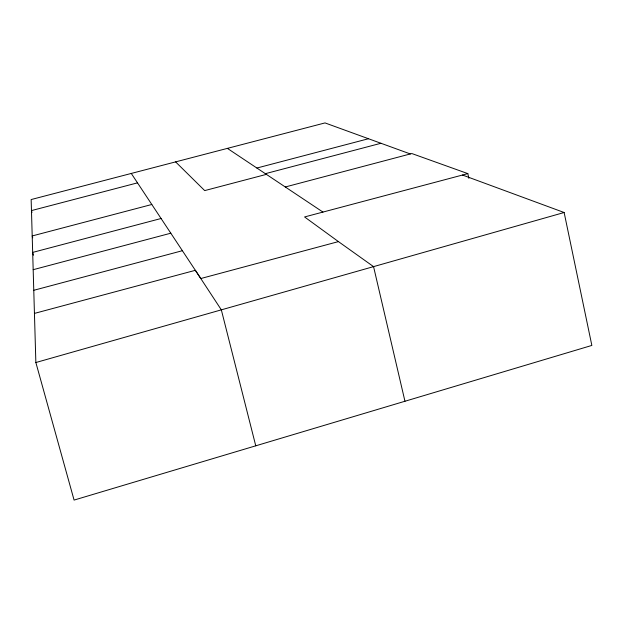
<?xml version="1.0" encoding="UTF-8"?>
<svg xmlns="http://www.w3.org/2000/svg" width="623" height="623" viewBox="0 0 623 623"><rect width="100%" height="100%" fill="white"/><g stroke="black" fill="none" stroke-linecap="round" stroke-linejoin="round"><path stroke-width="0.93" d="M35.861 362.524L564.134 212.505L591.85 345.43L74.082 500.082L35.861 362.524L31.15 199.555L325.019 122.918L410.308 153.951M34.444 313.408L195.388 270.304L221.336 309.865L255.765 445.834M404.966 401.282L373.566 266.636L338.437 241.607L200.793 278.536L131.274 173.443M468.87 178.334L467.834 173.615L304.569 216.952L338.437 241.607M33.774 290.295L182.414 250.695M32.676 252.408L161.1 218.494M285.295 186.978L411.842 153.546L467.834 173.615M33.175 269.697L170.834 233.197M256.878 168.039L368.497 138.734M265.343 173.685L380.965 143.274M151.825 204.484L32.201 235.946L32.715 237.815M266.387 174.37L204.702 190.599L175.608 161.879M137.512 182.858L31.469 210.59L31.983 212.459M462.5 175.032L564.134 212.505M227.387 148.375L322.948 212.077M32.933 253.343L33.447 255.204"/></g></svg>
